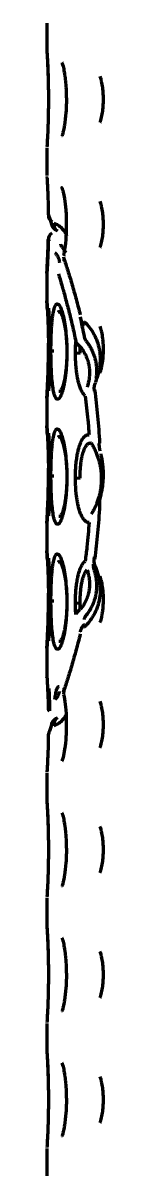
# Model space of a CAD drawing. Header units: inches. Extents: x -3022 to 7311, y 343 to 5680.
# Drawn here: x 5611.98 to 5613.55, y 2995.16 to 3027.43 of the extents above; entities that cross this region are included whole.
import ezdxf

# ---------------------------------------------------------------- set-up
doc = ezdxf.new("R2010")
doc.units = ezdxf.units.IN

msp = doc.modelspace()

# ---------------------------------------------------------------- linework, layer by layer
at = {"linetype": 'Continuous', "lineweight": 70}
for p, q in [((5611.979, 3027.431), (5611.979, 3026.66)), ((5611.98, 3023.978), (5611.979, 3023.959)), ((5611.979, 3023.931), (5611.979, 3023.16)), ((5612.093, 3021.87), (5612.107, 3021.786)), ((5612.407, 3021.162), (5612.508, 3021.012)), ((5612.442, 3020.887), (5612.463, 3020.779)), ((5612.453, 3020.947), (5612.446, 3020.918)), ((5612.452, 3020.854), (5612.457, 3020.778)), ((5611.979, 3020.43), (5611.979, 3019.659)), ((5611.98, 3020.473), (5611.98, 3020.449)), ((5611.979, 3019.659), (5611.979, 3019.639)), ((5613.015, 3019.081), (5613.028, 3018.992)), ((5612.536, 3018.218), (5612.537, 3018.213)), ((5612.778, 3018.198), (5612.908, 3018.194)), ((5613.313, 3017.164), (5613.298, 3017.131)), ((5611.979, 3016.951), (5611.979, 3016.93)), ((5611.979, 3016.93), (5611.979, 3016.16)), ((5611.979, 3016.16), (5611.979, 3016.14)), ((5612.536, 3014.718), (5612.537, 3014.714)), ((5612.778, 3014.698), (5612.908, 3014.694)), ((5611.979, 3013.451), (5611.979, 3013.431)), ((5611.979, 3013.431), (5611.979, 3012.66)), ((5611.979, 3012.66), (5611.979, 3012.64)), ((5613.298, 3012.461), (5613.313, 3012.427)), ((5613.33, 3012.218), (5613.337, 3012.208)), ((5612.536, 3011.219), (5612.537, 3011.214)), ((5612.778, 3011.199), (5612.908, 3011.195)), ((5613.028, 3010.599), (5613.015, 3010.509)), ((5611.979, 3009.952), (5611.979, 3009.931)), ((5611.979, 3009.931), (5611.979, 3009.161)), ((5611.98, 3009.135), (5611.98, 3009.118)), ((5611.981, 3009.112), (5611.98, 3009.118)), ((5612.462, 3008.811), (5612.437, 3008.701)), ((5612.452, 3008.737), (5612.448, 3008.643)), ((5612.457, 3008.813), (5612.452, 3008.737)), ((5612.107, 3007.807), (5612.093, 3007.72)), ((5611.979, 3006.431), (5611.979, 3005.66)), ((5611.98, 3002.978), (5611.979, 3002.959)), ((5611.979, 3002.931), (5611.979, 3002.16)), ((5611.98, 2999.478), (5611.979, 2999.459)), ((5611.979, 2999.431), (5611.979, 2998.66)), ((5611.98, 2995.978), (5611.979, 2995.959)), ((5611.979, 2995.931), (5611.979, 2995.16))]:
    msp.add_line(p, q, dxfattribs=at)
for centre, major_axis, ratio, start_param, end_param in [((5612.27, 3022.062), (-0.234, -0.089), 0.983214, 5.914532, 6.853297), ((5612.382, 3021.837), (0.106, 0.227), 0.805237, 1.945096, 3.138722), ((5612.267, 3021.36), (-0.233, -0.089), 0.984795, 5.022591, 5.910968), ((5612.59, 3018.259), (0.5, 0), 0.017627, 3.250305, 3.726509), ((5612.59, 3014.759), (0.5, 0), 0.017627, 3.250305, 3.726509), ((5612.59, 3011.26), (0.5, 0), 0.017627, 3.250305, 3.726509), ((5612.382, 3007.754), (0.106, -0.227), 0.805237, 3.143468, 4.33809)]:
    msp.add_ellipse(centre, major_axis=major_axis, ratio=ratio, start_param=start_param, end_param=end_param, dxfattribs=at)
for points, knots in [([(5611.979, 3026.66), (5611.979, 3026.657), (5611.978, 3026.648), (5611.979, 3026.638), (5611.979, 3026.632), (5611.979, 3026.631), (5611.979, 3026.63), (5611.979, 3026.63), (5611.98, 3026.629), (5611.98, 3026.625), (5611.983, 3026.574), (5611.995, 3026.356), (5612.012, 3025.971), (5612.018, 3025.66), (5612.02, 3025.477)], [0, 0, 0, 0, 0.005452, 0.013653, 0.014988, 0.015852, 0.016811, 0.018403, 0.022098, 0.036367, 0.226725, 0.471135, 0.720384, 1, 1, 1, 1]), ([(5611.98, 3026.628), (5611.98, 3026.628), (5611.98, 3026.627), (5611.98, 3026.614), (5611.986, 3026.511), (5611.997, 3026.342), (5612.002, 3026.198), (5612.002, 3026.18)], [0, 0, 0, 0, 0.009366, 0.125992, 0.509132, 0.941773, 1, 1, 1, 1]), ([(5612.002, 3026.18), (5612.007, 3026.073), (5612.016, 3025.82), (5612.021, 3025.513), (5612.021, 3025.344), (5612.021, 3025.344)], [0, 0, 0, 0, 0.452434, 0.999955, 1, 1, 1, 1]), ([(5612.399, 3026.323), (5612.401, 3026.319), (5612.407, 3026.302), (5612.433, 3026.218), (5612.459, 3026.108), (5612.47, 3026.014), (5612.473, 3025.993)], [0, 0, 0, 0, 0.178169, 0.4765, 0.887764, 1, 1, 1, 1]), ([(5613.462, 3025.945), (5613.473, 3025.912), (5613.483, 3025.876), (5613.495, 3025.825), (5613.498, 3025.812), (5613.504, 3025.784), (5613.507, 3025.769), (5613.515, 3025.726), (5613.52, 3025.697), (5613.533, 3025.609), (5613.54, 3025.548), (5613.547, 3025.454), (5613.549, 3025.422), (5613.551, 3025.359), (5613.551, 3025.327), (5613.551, 3025.263), (5613.551, 3025.231), (5613.549, 3025.167), (5613.547, 3025.136), (5613.54, 3025.043), (5613.533, 3024.982), (5613.52, 3024.893), (5613.515, 3024.863), (5613.504, 3024.806), (5613.492, 3024.751), (5613.478, 3024.698), (5613.468, 3024.664), (5613.465, 3024.655), (5613.463, 3024.646)], [0, 0, 0, 0, 0.093555, 0.093555, 0.127476, 0.127476, 0.161398, 0.161398, 0.22924, 0.22924, 0.364925, 0.364925, 0.432768, 0.432768, 0.500611, 0.500611, 0.568453, 0.568453, 0.636296, 0.636296, 0.771981, 0.771981, 0.839824, 0.839824, 0.907666, 0.975509, 0.975509, 1, 1, 1, 1]), ([(5612.02, 3025.477), (5612.021, 3025.288), (5612.02, 3024.936), (5612.006, 3024.46), (5611.989, 3024.118), (5611.983, 3024.009), (5611.98, 3023.978)], [0, 0, 0, 0, 0.268394, 0.530216, 0.758686, 1, 1, 1, 1]), ([(5612.52, 3025.414), (5612.52, 3025.397), (5612.529, 3025.237), (5612.514, 3024.935), (5612.485, 3024.642), (5612.464, 3024.536), (5612.46, 3024.518)], [0, 0, 0, 0, 0.051676, 0.507762, 0.911768, 1, 1, 1, 1]), ([(5612.46, 3024.518), (5612.449, 3024.456), (5612.431, 3024.36), (5612.404, 3024.281), (5612.401, 3024.273), (5612.401, 3024.273)], [0, 0, 0, 0, 0.446092, 0.85264, 1, 1, 1, 1]), ([(5611.981, 3023.108), (5611.981, 3023.104), (5611.984, 3023.058), (5611.996, 3022.858), (5612.003, 3022.658), (5612.006, 3022.566)], [0, 0, 0, 0, 0.304914, 0.718097, 1, 1, 1, 1]), ([(5612.399, 3022.824), (5612.398, 3022.824), (5612.397, 3022.826), (5612.412, 3022.792), (5612.438, 3022.698), (5612.477, 3022.503), (5612.512, 3022.195), (5612.528, 3021.786), (5612.511, 3021.373), (5612.476, 3021.085), (5612.454, 3020.983), (5612.449, 3020.962)], [0, 0, 0, 0, 0.004002, 0.064211, 0.150309, 0.266186, 0.418417, 0.596531, 0.788209, 0.953249, 1, 1, 1, 1]), ([(5613.462, 3022.445), (5613.473, 3022.412), (5613.483, 3022.376), (5613.495, 3022.325), (5613.498, 3022.312), (5613.504, 3022.284), (5613.507, 3022.269), (5613.515, 3022.226), (5613.52, 3022.197), (5613.533, 3022.109), (5613.54, 3022.048), (5613.547, 3021.954), (5613.549, 3021.922), (5613.551, 3021.859), (5613.551, 3021.827), (5613.551, 3021.763), (5613.551, 3021.731), (5613.549, 3021.667), (5613.547, 3021.636), (5613.54, 3021.543), (5613.533, 3021.482), (5613.52, 3021.393), (5613.515, 3021.363), (5613.504, 3021.306), (5613.492, 3021.251), (5613.478, 3021.198), (5613.468, 3021.164), (5613.465, 3021.155), (5613.463, 3021.146)], [0, 0, 0, 0, 0.093555, 0.093555, 0.127476, 0.127476, 0.161398, 0.161398, 0.22924, 0.22924, 0.364925, 0.364925, 0.432768, 0.432768, 0.500611, 0.500611, 0.568453, 0.568453, 0.636296, 0.636296, 0.771981, 0.771981, 0.839824, 0.839824, 0.907666, 0.975509, 0.975509, 1, 1, 1, 1]), ([(5612.111, 3021.787), (5612.114, 3021.772), (5612.127, 3021.732), (5612.173, 3021.679), (5612.225, 3021.635), (5612.263, 3021.618), (5612.277, 3021.613)], [0, 0, 0, 0, 0.167391, 0.47993, 0.805158, 1, 1, 1, 1]), ([(5612.536, 3021.467), (5612.527, 3021.498), (5612.501, 3021.56), (5612.462, 3021.617), (5612.426, 3021.659), (5612.413, 3021.673), (5612.385, 3021.699), (5612.37, 3021.712), (5612.322, 3021.75), (5612.287, 3021.773), (5612.249, 3021.795)], [0, 0, 0, 0, 0.237175, 0.49145, 0.49145, 0.618588, 0.618588, 0.745725, 0.745725, 1, 1, 1, 1]), ([(5612.017, 3021.36), (5612.015, 3021.369), (5612.017, 3021.378), (5612.03, 3021.396), (5612.041, 3021.405), (5612.056, 3021.413)], [0, 0, 0, 0, 0.5, 0.5, 1, 1, 1, 1]), ([(5612.056, 3021.377), (5612.041, 3021.368), (5612.03, 3021.358), (5612.017, 3021.338), (5612.015, 3021.327), (5612.017, 3021.317)], [0, 0, 0, 0, 0.5, 0.5, 1, 1, 1, 1]), ([(5612.205, 3021.001), (5612.213, 3020.993), (5612.229, 3020.975), (5612.25, 3020.949), (5612.269, 3020.921), (5612.285, 3020.893), (5612.299, 3020.864), (5612.31, 3020.836), (5612.318, 3020.806), (5612.325, 3020.773), (5612.328, 3020.746), (5612.329, 3020.73), (5612.33, 3020.725)], [0, 0, 0, 0, 0.106838, 0.213675, 0.320513, 0.42735, 0.534188, 0.641026, 0.747863, 0.854701, 0.961538, 1, 1, 1, 1]), ([(5612.452, 3020.854), (5612.488, 3020.743), (5612.525, 3020.626), (5612.601, 3020.383), (5612.64, 3020.255), (5612.717, 3019.99), (5612.756, 3019.852), (5612.834, 3019.564), (5612.873, 3019.415), (5612.911, 3019.26)], [0, 0, 0, 0, 0.25, 0.25, 0.5, 0.5, 0.75, 0.75, 1, 1, 1, 1]), ([(5611.994, 3019.398), (5611.994, 3019.406), (5611.992, 3019.445), (5611.988, 3019.505), (5611.985, 3019.57), (5611.981, 3019.619), (5611.979, 3019.653), (5611.979, 3019.661), (5611.979, 3019.659)], [0, 0, 0, 0, 0.047619, 0.238095, 0.428571, 0.619048, 0.809524, 1, 1, 1, 1]), ([(5612.025, 3019.45), (5612.025, 3019.449), (5612.025, 3019.443), (5612.026, 3019.42), (5612.028, 3019.382), (5612.032, 3019.325), (5612.036, 3019.245), (5612.041, 3019.135), (5612.047, 3018.992), (5612.053, 3018.812), (5612.058, 3018.593), (5612.061, 3018.344), (5612.06, 3018.09), (5612.056, 3017.856), (5612.051, 3017.658), (5612.044, 3017.499), (5612.038, 3017.375), (5612.033, 3017.281), (5612.03, 3017.215), (5612.027, 3017.171), (5612.025, 3017.144), (5612.025, 3017.139), (5612.025, 3017.14)], [0, 0, 0, 0, 0.033961, 0.067415, 0.102294, 0.140241, 0.182644, 0.230254, 0.283044, 0.341601, 0.407636, 0.480271, 0.554274, 0.623827, 0.686249, 0.742094, 0.792826, 0.839216, 0.881615, 0.920228, 0.958347, 1, 1, 1, 1]), ([(5612.294, 3019.346), (5612.296, 3019.348), (5612.308, 3019.357), (5612.332, 3019.359), (5612.369, 3019.322), (5612.409, 3019.237), (5612.449, 3019.104), (5612.484, 3018.928), (5612.513, 3018.714), (5612.532, 3018.473), (5612.536, 3018.302), (5612.536, 3018.218)], [0, 0, 0, 0, 0.019444, 0.120176, 0.230366, 0.34832, 0.471565, 0.596533, 0.727563, 0.864452, 1, 1, 1, 1]), ([(5612.909, 3019.181), (5612.914, 3019.159), (5612.951, 3018.99), (5612.989, 3018.815), (5613.02, 3018.658)], [0, 0, 0, 0, 0.128125, 1, 1, 1, 1]), ([(5612.914, 3019.203), (5612.917, 3019.177), (5612.934, 3019.103), (5612.983, 3019.032), (5613.025, 3018.996), (5613.029, 3018.993)], [0, 0, 0, 0, 0.315009, 0.945962, 1, 1, 1, 1]), ([(5613.015, 3019.081), (5613.07, 3019.028), (5613.12, 3018.972), (5613.212, 3018.854), (5613.253, 3018.792), (5613.307, 3018.694), (5613.324, 3018.66), (5613.355, 3018.592), (5613.369, 3018.557), (5613.407, 3018.451), (5613.427, 3018.379), (5613.449, 3018.267), (5613.455, 3018.229), (5613.463, 3018.153), (5613.466, 3018.115), (5613.47, 3018.001), (5613.467, 3017.924), (5613.456, 3017.827), (5613.454, 3017.807), (5613.448, 3017.768), (5613.445, 3017.749), (5613.434, 3017.69), (5613.425, 3017.651), (5613.395, 3017.535), (5613.369, 3017.458), (5613.337, 3017.383)], [0, 0, 0, 0, 0.125, 0.125, 0.25, 0.25, 0.3125, 0.3125, 0.375, 0.375, 0.5, 0.5, 0.5625, 0.5625, 0.625, 0.625, 0.75, 0.75, 0.78125, 0.78125, 0.8125, 0.8125, 0.875, 0.875, 1, 1, 1, 1]), ([(5613.461, 3018.95), (5613.469, 3018.926), (5613.476, 3018.902), (5613.486, 3018.862), (5613.49, 3018.847), (5613.497, 3018.818), (5613.5, 3018.803), (5613.516, 3018.728), (5613.526, 3018.665), (5613.536, 3018.583), (5613.537, 3018.566), (5613.541, 3018.533), (5613.542, 3018.516), (5613.546, 3018.466), (5613.548, 3018.432), (5613.551, 3018.364), (5613.551, 3018.329), (5613.551, 3018.26), (5613.551, 3018.226), (5613.547, 3018.123), (5613.541, 3018.056), (5613.532, 3017.974), (5613.529, 3017.958), (5613.525, 3017.925), (5613.518, 3017.877), (5613.503, 3017.8), (5613.489, 3017.742), (5613.478, 3017.7), (5613.474, 3017.686), (5613.467, 3017.661), (5613.464, 3017.65), (5613.461, 3017.64)], [0, 0, 0, 0, 0.064825, 0.064825, 0.10108, 0.10108, 0.137336, 0.137336, 0.282358, 0.282358, 0.318614, 0.318614, 0.354869, 0.354869, 0.42738, 0.42738, 0.499891, 0.499891, 0.572402, 0.572402, 0.717424, 0.717424, 0.75368, 0.75368, 0.789935, 0.862447, 0.934958, 0.934958, 0.971213, 0.971213, 1, 1, 1, 1]), ([(5611.979, 3016.93), (5611.979, 3016.931), (5611.979, 3016.939), (5611.981, 3016.968), (5611.983, 3017.016), (5611.987, 3017.088), (5611.993, 3017.192), (5612, 3017.336), (5612.008, 3017.525), (5612.016, 3017.762), (5612.021, 3018.042), (5612.023, 3018.287), (5612.022, 3018.425), (5612.022, 3018.47)], [0, 0, 0, 0, 0.095238, 0.190476, 0.285714, 0.380952, 0.47619, 0.571429, 0.666667, 0.761905, 0.857143, 0.952381, 1, 1, 1, 1]), ([(5613.079, 3018.53), (5613.093, 3018.512), (5613.118, 3018.478), (5613.151, 3018.429), (5613.179, 3018.384), (5613.203, 3018.343), (5613.225, 3018.3), (5613.248, 3018.254), (5613.268, 3018.208), (5613.286, 3018.161), (5613.302, 3018.114), (5613.317, 3018.065), (5613.33, 3018.015), (5613.341, 3017.964), (5613.35, 3017.912), (5613.358, 3017.861), (5613.363, 3017.812), (5613.366, 3017.764), (5613.367, 3017.717), (5613.367, 3017.669), (5613.366, 3017.62), (5613.363, 3017.572), (5613.358, 3017.524), (5613.353, 3017.491), (5613.351, 3017.473), (5613.35, 3017.472)], [0, 0, 0, 0, 0.045364, 0.090728, 0.136092, 0.181456, 0.22682, 0.272184, 0.317548, 0.362912, 0.408276, 0.453639, 0.499003, 0.544367, 0.589731, 0.635095, 0.680459, 0.725823, 0.771187, 0.816551, 0.861915, 0.907279, 0.952643, 0.998007, 1, 1, 1, 1]), ([(5612.536, 3018.218), (5612.536, 3018.155), (5612.534, 3018.037), (5612.525, 3017.872), (5612.512, 3017.73), (5612.497, 3017.609), (5612.481, 3017.505), (5612.463, 3017.415), (5612.444, 3017.335), (5612.424, 3017.263), (5612.4, 3017.2), (5612.372, 3017.148), (5612.343, 3017.116), (5612.324, 3017.113), (5612.315, 3017.116)], [0, 0, 0, 0, 0.107254, 0.203687, 0.29049, 0.369162, 0.441722, 0.510552, 0.57831, 0.64819, 0.72397, 0.809362, 0.906194, 1, 1, 1, 1]), ([(5613.313, 3017.164), (5613.346, 3016.922), (5613.374, 3016.677), (5613.42, 3016.18), (5613.438, 3015.929), (5613.451, 3015.673)], [0, 0, 0, 0, 0.5, 0.5, 1, 1, 1, 1]), ([(5611.994, 3015.899), (5611.994, 3015.907), (5611.992, 3015.946), (5611.988, 3016.006), (5611.985, 3016.07), (5611.981, 3016.119), (5611.979, 3016.153), (5611.979, 3016.161), (5611.979, 3016.16)], [0, 0, 0, 0, 0.047619, 0.238095, 0.428571, 0.619048, 0.809524, 1, 1, 1, 1]), ([(5612.025, 3015.95), (5612.025, 3015.95), (5612.025, 3015.944), (5612.026, 3015.921), (5612.028, 3015.883), (5612.032, 3015.826), (5612.036, 3015.745), (5612.041, 3015.636), (5612.047, 3015.492), (5612.053, 3015.312), (5612.058, 3015.093), (5612.061, 3014.845), (5612.06, 3014.59), (5612.056, 3014.356), (5612.051, 3014.158), (5612.044, 3013.999), (5612.038, 3013.875), (5612.033, 3013.782), (5612.03, 3013.716), (5612.027, 3013.671), (5612.025, 3013.645), (5612.025, 3013.64), (5612.025, 3013.641)], [0, 0, 0, 0, 0.033961, 0.067415, 0.102294, 0.140241, 0.182644, 0.230254, 0.283044, 0.341601, 0.407636, 0.480271, 0.554274, 0.623827, 0.686249, 0.742094, 0.792826, 0.839216, 0.881615, 0.920228, 0.958347, 1, 1, 1, 1]), ([(5612.294, 3015.846), (5612.296, 3015.848), (5612.308, 3015.858), (5612.332, 3015.86), (5612.369, 3015.822), (5612.409, 3015.737), (5612.449, 3015.605), (5612.484, 3015.429), (5612.513, 3015.215), (5612.532, 3014.973), (5612.536, 3014.803), (5612.536, 3014.718)], [0, 0, 0, 0, 0.019444, 0.120176, 0.230366, 0.34832, 0.471565, 0.596533, 0.727563, 0.864452, 1, 1, 1, 1]), ([(5613.484, 3015.369), (5613.495, 3015.327), (5613.505, 3015.283), (5613.521, 3015.191), (5613.528, 3015.144), (5613.537, 3015.072), (5613.539, 3015.047), (5613.544, 3014.997), (5613.546, 3014.972), (5613.55, 3014.897), (5613.551, 3014.847), (5613.551, 3014.745), (5613.55, 3014.695), (5613.544, 3014.595), (5613.54, 3014.546), (5613.532, 3014.473), (5613.528, 3014.449), (5613.521, 3014.401), (5613.517, 3014.378), (5613.505, 3014.309), (5613.495, 3014.264), (5613.484, 3014.222)], [0, 0, 0, 0, 0.125, 0.125, 0.25, 0.25, 0.3125, 0.3125, 0.375, 0.375, 0.5, 0.5, 0.625, 0.625, 0.75, 0.75, 0.8125, 0.8125, 0.875, 0.875, 1, 1, 1, 1]), ([(5611.979, 3013.431), (5611.979, 3013.432), (5611.979, 3013.44), (5611.981, 3013.469), (5611.983, 3013.517), (5611.987, 3013.588), (5611.993, 3013.692), (5612, 3013.836), (5612.008, 3014.026), (5612.016, 3014.262), (5612.021, 3014.543), (5612.023, 3014.787), (5612.022, 3014.925), (5612.022, 3014.97)], [0, 0, 0, 0, 0.095238, 0.190476, 0.285714, 0.380952, 0.47619, 0.571429, 0.666667, 0.761905, 0.857143, 0.952381, 1, 1, 1, 1]), ([(5612.536, 3014.718), (5612.536, 3014.656), (5612.534, 3014.537), (5612.525, 3014.373), (5612.512, 3014.231), (5612.497, 3014.109), (5612.481, 3014.005), (5612.463, 3013.915), (5612.444, 3013.835), (5612.424, 3013.764), (5612.4, 3013.7), (5612.372, 3013.648), (5612.343, 3013.617), (5612.324, 3013.614), (5612.315, 3013.617)], [0, 0, 0, 0, 0.107254, 0.203687, 0.29049, 0.369162, 0.441722, 0.510552, 0.57831, 0.64819, 0.72397, 0.809362, 0.906194, 1, 1, 1, 1]), ([(5613.484, 3014.222), (5613.47, 3014.172), (5613.46, 3014.123), (5613.448, 3014.021), (5613.447, 3013.97), (5613.451, 3013.917)], [0, 0, 0, 0, 0.5, 0.5, 1, 1, 1, 1]), ([(5613.451, 3013.917), (5613.438, 3013.662), (5613.42, 3013.41), (5613.374, 3012.914), (5613.346, 3012.669), (5613.313, 3012.427)], [0, 0, 0, 0, 0.5, 0.5, 1, 1, 1, 1]), ([(5611.994, 3012.399), (5611.994, 3012.407), (5611.992, 3012.446), (5611.988, 3012.507), (5611.985, 3012.571), (5611.981, 3012.62), (5611.979, 3012.654), (5611.979, 3012.662), (5611.979, 3012.66)], [0, 0, 0, 0, 0.047619, 0.238095, 0.428571, 0.619048, 0.809524, 1, 1, 1, 1]), ([(5613.304, 3012.493), (5613.297, 3012.46), (5613.29, 3012.371), (5613.301, 3012.273), (5613.33, 3012.221), (5613.332, 3012.218)], [0, 0, 0, 0, 0.358041, 0.966009, 1, 1, 1, 1]), ([(5612.025, 3012.451), (5612.025, 3012.45), (5612.025, 3012.444), (5612.026, 3012.421), (5612.028, 3012.383), (5612.032, 3012.326), (5612.036, 3012.246), (5612.041, 3012.136), (5612.047, 3011.993), (5612.053, 3011.813), (5612.058, 3011.594), (5612.061, 3011.345), (5612.06, 3011.091), (5612.056, 3010.857), (5612.051, 3010.659), (5612.044, 3010.5), (5612.038, 3010.376), (5612.033, 3010.283), (5612.03, 3010.216), (5612.027, 3010.172), (5612.025, 3010.145), (5612.025, 3010.14), (5612.025, 3010.141)], [0, 0, 0, 0, 0.033961, 0.067415, 0.102294, 0.140241, 0.182644, 0.230254, 0.283044, 0.341601, 0.407636, 0.480271, 0.554274, 0.623827, 0.686249, 0.742094, 0.792826, 0.839216, 0.881615, 0.920228, 0.958347, 1, 1, 1, 1]), ([(5612.294, 3012.347), (5612.296, 3012.349), (5612.308, 3012.358), (5612.332, 3012.36), (5612.369, 3012.323), (5612.409, 3012.238), (5612.449, 3012.105), (5612.484, 3011.929), (5612.513, 3011.715), (5612.532, 3011.474), (5612.536, 3011.303), (5612.536, 3011.219)], [0, 0, 0, 0, 0.019444, 0.120176, 0.230366, 0.34832, 0.471565, 0.596533, 0.727563, 0.864452, 1, 1, 1, 1]), ([(5613.337, 3012.208), (5613.369, 3012.133), (5613.394, 3012.056), (5613.435, 3011.903), (5613.449, 3011.825), (5613.46, 3011.728), (5613.462, 3011.709), (5613.465, 3011.67), (5613.466, 3011.65), (5613.469, 3011.592), (5613.469, 3011.553), (5613.465, 3011.438), (5613.456, 3011.362), (5613.435, 3011.249), (5613.426, 3011.213), (5613.406, 3011.14), (5613.395, 3011.105), (5613.357, 3011), (5613.326, 3010.932), (5613.272, 3010.834), (5613.253, 3010.802), (5613.211, 3010.739), (5613.19, 3010.709), (5613.12, 3010.619), (5613.07, 3010.563), (5613.015, 3010.509)], [0, 0, 0, 0, 0.125, 0.125, 0.25, 0.25, 0.28125, 0.28125, 0.3125, 0.3125, 0.375, 0.375, 0.5, 0.5, 0.5625, 0.5625, 0.625, 0.625, 0.75, 0.75, 0.8125, 0.8125, 0.875, 0.875, 1, 1, 1, 1]), ([(5613.461, 3011.95), (5613.468, 3011.927), (5613.475, 3011.903), (5613.486, 3011.863), (5613.489, 3011.849), (5613.496, 3011.819), (5613.499, 3011.805), (5613.515, 3011.729), (5613.526, 3011.666), (5613.535, 3011.585), (5613.537, 3011.568), (5613.541, 3011.535), (5613.542, 3011.518), (5613.546, 3011.467), (5613.55, 3011.399), (5613.551, 3011.331), (5613.551, 3011.262), (5613.551, 3011.228), (5613.547, 3011.125), (5613.542, 3011.058), (5613.53, 3010.96), (5613.525, 3010.928), (5613.515, 3010.865), (5613.509, 3010.834), (5613.492, 3010.749), (5613.479, 3010.698), (5613.464, 3010.65)], [0, 0, 0, 0, 0.064145, 0.064145, 0.100694, 0.100694, 0.137244, 0.137244, 0.283443, 0.283443, 0.319993, 0.319993, 0.356542, 0.356542, 0.429642, 0.502741, 0.502741, 0.575841, 0.575841, 0.722039, 0.722039, 0.795139, 0.795139, 0.868238, 0.868238, 1, 1, 1, 1]), ([(5611.979, 3009.931), (5611.979, 3009.932), (5611.979, 3009.94), (5611.981, 3009.969), (5611.983, 3010.017), (5611.987, 3010.089), (5611.993, 3010.193), (5612, 3010.337), (5612.008, 3010.526), (5612.016, 3010.763), (5612.021, 3011.043), (5612.023, 3011.288), (5612.022, 3011.426), (5612.022, 3011.471)], [0, 0, 0, 0, 0.095238, 0.190476, 0.285714, 0.380952, 0.47619, 0.571429, 0.666667, 0.761905, 0.857143, 0.952381, 1, 1, 1, 1]), ([(5612.536, 3011.219), (5612.536, 3011.156), (5612.534, 3011.038), (5612.525, 3010.873), (5612.512, 3010.731), (5612.497, 3010.61), (5612.481, 3010.506), (5612.463, 3010.416), (5612.444, 3010.336), (5612.424, 3010.264), (5612.4, 3010.201), (5612.372, 3010.149), (5612.343, 3010.117), (5612.324, 3010.114), (5612.315, 3010.117)], [0, 0, 0, 0, 0.107254, 0.203687, 0.29049, 0.369162, 0.441722, 0.510552, 0.57831, 0.64819, 0.72397, 0.809362, 0.906194, 1, 1, 1, 1]), ([(5612.911, 3010.331), (5612.873, 3010.176), (5612.834, 3010.026), (5612.756, 3009.739), (5612.717, 3009.601), (5612.64, 3009.335), (5612.601, 3009.208), (5612.525, 3008.965), (5612.488, 3008.848), (5612.452, 3008.737)], [0, 0, 0, 0, 0.25, 0.25, 0.5, 0.5, 0.75, 0.75, 1, 1, 1, 1]), ([(5612.033, 3008.8), (5612.034, 3008.783), (5612.036, 3008.734), (5612.041, 3008.637), (5612.047, 3008.494), (5612.052, 3008.337), (5612.055, 3008.226), (5612.056, 3008.178)], [0, 0, 0, 0, 0.117516, 0.325641, 0.556408, 0.812384, 1, 1, 1, 1]), ([(5612.326, 3008.717), (5612.324, 3008.708), (5612.321, 3008.689), (5612.313, 3008.661), (5612.303, 3008.634), (5612.29, 3008.607), (5612.274, 3008.58), (5612.256, 3008.554), (5612.234, 3008.527), (5612.215, 3008.508), (5612.205, 3008.498)], [0, 0, 0, 0, 0.116141, 0.242406, 0.368672, 0.494938, 0.621203, 0.747469, 0.873734, 1, 1, 1, 1]), ([(5612.448, 3008.638), (5612.453, 3008.617), (5612.473, 3008.525), (5612.505, 3008.276), (5612.527, 3007.893), (5612.518, 3007.469), (5612.481, 3007.11), (5612.438, 3006.888), (5612.406, 3006.787), (5612.402, 3006.774), (5612.401, 3006.773)], [0, 0, 0, 0, 0.045905, 0.189694, 0.363312, 0.553981, 0.726181, 0.86726, 0.961201, 1, 1, 1, 1]), ([(5613.462, 3008.445), (5613.473, 3008.412), (5613.483, 3008.376), (5613.495, 3008.325), (5613.498, 3008.312), (5613.504, 3008.284), (5613.507, 3008.269), (5613.515, 3008.226), (5613.52, 3008.197), (5613.533, 3008.109), (5613.54, 3008.048), (5613.547, 3007.954), (5613.549, 3007.922), (5613.551, 3007.859), (5613.551, 3007.827), (5613.551, 3007.763), (5613.551, 3007.731), (5613.549, 3007.667), (5613.547, 3007.636), (5613.54, 3007.543), (5613.533, 3007.482), (5613.52, 3007.393), (5613.515, 3007.363), (5613.504, 3007.306), (5613.492, 3007.251), (5613.478, 3007.198), (5613.468, 3007.164), (5613.465, 3007.155), (5613.463, 3007.146)], [0, 0, 0, 0, 0.093555, 0.093555, 0.127476, 0.127476, 0.161398, 0.161398, 0.22924, 0.22924, 0.364925, 0.364925, 0.432768, 0.432768, 0.500611, 0.500611, 0.568453, 0.568453, 0.636296, 0.636296, 0.771981, 0.771981, 0.839824, 0.839824, 0.907666, 0.975509, 0.975509, 1, 1, 1, 1]), ([(5612.017, 3008.231), (5612.015, 3008.222), (5612.017, 3008.213), (5612.03, 3008.195), (5612.041, 3008.186), (5612.056, 3008.178)], [0, 0, 0, 0, 0.5, 0.5, 1, 1, 1, 1]), ([(5612.276, 3007.979), (5612.238, 3007.964), (5612.179, 3007.921), (5612.118, 3007.851), (5612.11, 3007.81), (5612.109, 3007.806)], [0, 0, 0, 0, 0.512301, 0.960907, 1, 1, 1, 1]), ([(5612.248, 3007.795), (5612.287, 3007.817), (5612.357, 3007.864), (5612.412, 3007.916), (5612.461, 3007.972), (5612.482, 3008.001), (5612.507, 3008.048), (5612.515, 3008.064), (5612.524, 3008.088), (5612.527, 3008.096), (5612.53, 3008.103)], [0, 0, 0, 0, 0.268646, 0.537291, 0.537291, 0.805937, 0.805937, 0.94026, 0.94026, 1, 1, 1, 1]), ([(5612.016, 3007.414), (5612.015, 3007.326), (5612.011, 3007.075), (5611.996, 3006.748), (5611.983, 3006.511), (5611.98, 3006.464), (5611.979, 3006.462)], [0, 0, 0, 0, 0.158069, 0.477678, 0.749917, 1, 1, 1, 1]), ([(5611.979, 3005.66), (5611.979, 3005.657), (5611.978, 3005.648), (5611.979, 3005.638), (5611.979, 3005.632), (5611.979, 3005.631), (5611.979, 3005.63), (5611.979, 3005.63), (5611.98, 3005.629), (5611.98, 3005.625), (5611.983, 3005.574), (5611.995, 3005.356), (5612.012, 3004.971), (5612.018, 3004.66), (5612.02, 3004.477)], [0, 0, 0, 0, 0.005452, 0.013653, 0.014988, 0.015852, 0.016811, 0.018403, 0.022098, 0.036367, 0.226719, 0.47113, 0.720379, 1, 1, 1, 1]), ([(5611.98, 3005.628), (5611.98, 3005.628), (5611.98, 3005.627), (5611.98, 3005.614), (5611.986, 3005.511), (5611.997, 3005.342), (5612.002, 3005.198), (5612.002, 3005.18)], [0, 0, 0, 0, 0.009366, 0.125992, 0.509133, 0.941775, 1, 1, 1, 1]), ([(5612.002, 3005.18), (5612.007, 3005.073), (5612.016, 3004.82), (5612.021, 3004.513), (5612.021, 3004.344), (5612.021, 3004.344)], [0, 0, 0, 0, 0.452436, 0.999957, 1, 1, 1, 1]), ([(5612.399, 3005.323), (5612.401, 3005.319), (5612.407, 3005.302), (5612.433, 3005.218), (5612.459, 3005.108), (5612.47, 3005.014), (5612.473, 3004.993)], [0, 0, 0, 0, 0.178169, 0.4765, 0.887764, 1, 1, 1, 1]), ([(5613.462, 3004.945), (5613.473, 3004.912), (5613.483, 3004.876), (5613.495, 3004.825), (5613.498, 3004.812), (5613.504, 3004.784), (5613.507, 3004.769), (5613.515, 3004.726), (5613.52, 3004.697), (5613.533, 3004.609), (5613.54, 3004.548), (5613.547, 3004.454), (5613.549, 3004.422), (5613.551, 3004.359), (5613.551, 3004.327), (5613.551, 3004.263), (5613.551, 3004.231), (5613.549, 3004.167), (5613.547, 3004.136), (5613.54, 3004.043), (5613.533, 3003.982), (5613.52, 3003.893), (5613.515, 3003.863), (5613.504, 3003.806), (5613.492, 3003.751), (5613.478, 3003.698), (5613.468, 3003.664), (5613.465, 3003.655), (5613.463, 3003.646)], [0, 0, 0, 0, 0.093555, 0.093555, 0.127476, 0.127476, 0.161398, 0.161398, 0.22924, 0.22924, 0.364925, 0.364925, 0.432768, 0.432768, 0.500611, 0.500611, 0.568453, 0.568453, 0.636296, 0.636296, 0.771981, 0.771981, 0.839824, 0.839824, 0.907666, 0.975509, 0.975509, 1, 1, 1, 1]), ([(5612.02, 3004.477), (5612.021, 3004.288), (5612.02, 3003.936), (5612.006, 3003.46), (5611.989, 3003.118), (5611.983, 3003.009), (5611.98, 3002.978)], [0, 0, 0, 0, 0.268394, 0.530216, 0.758686, 1, 1, 1, 1]), ([(5612.52, 3004.414), (5612.52, 3004.397), (5612.529, 3004.237), (5612.514, 3003.935), (5612.485, 3003.642), (5612.464, 3003.536), (5612.46, 3003.518)], [0, 0, 0, 0, 0.051676, 0.507762, 0.911768, 1, 1, 1, 1]), ([(5612.46, 3003.518), (5612.449, 3003.456), (5612.431, 3003.36), (5612.404, 3003.281), (5612.401, 3003.273), (5612.401, 3003.273)], [0, 0, 0, 0, 0.446092, 0.85264, 1, 1, 1, 1]), ([(5611.979, 3002.16), (5611.979, 3002.157), (5611.978, 3002.148), (5611.979, 3002.138), (5611.979, 3002.132), (5611.979, 3002.131), (5611.979, 3002.13), (5611.979, 3002.13), (5611.98, 3002.129), (5611.98, 3002.125), (5611.983, 3002.074), (5611.995, 3001.856), (5612.012, 3001.471), (5612.018, 3001.16), (5612.02, 3000.977)], [0, 0, 0, 0, 0.005452, 0.013653, 0.014988, 0.015852, 0.016811, 0.018403, 0.022098, 0.036366, 0.226711, 0.471122, 0.72037, 1, 1, 1, 1]), ([(5611.98, 3002.128), (5611.98, 3002.128), (5611.98, 3002.127), (5611.98, 3002.114), (5611.986, 3002.011), (5611.997, 3001.842), (5612.002, 3001.698), (5612.002, 3001.68)], [0, 0, 0, 0, 0.009366, 0.125992, 0.509133, 0.941775, 1, 1, 1, 1]), ([(5612.399, 3001.823), (5612.401, 3001.819), (5612.407, 3001.802), (5612.433, 3001.718), (5612.459, 3001.608), (5612.47, 3001.514), (5612.473, 3001.493)], [0, 0, 0, 0, 0.178169, 0.4765, 0.887764, 1, 1, 1, 1]), ([(5612.002, 3001.68), (5612.007, 3001.573), (5612.016, 3001.32), (5612.021, 3001.013), (5612.021, 3000.844), (5612.021, 3000.844)], [0, 0, 0, 0, 0.452436, 0.999957, 1, 1, 1, 1]), ([(5613.462, 3001.445), (5613.473, 3001.412), (5613.483, 3001.376), (5613.495, 3001.325), (5613.498, 3001.312), (5613.504, 3001.284), (5613.507, 3001.269), (5613.515, 3001.226), (5613.52, 3001.197), (5613.533, 3001.109), (5613.54, 3001.048), (5613.547, 3000.954), (5613.549, 3000.922), (5613.551, 3000.859), (5613.551, 3000.827), (5613.551, 3000.763), (5613.551, 3000.731), (5613.549, 3000.667), (5613.547, 3000.636), (5613.54, 3000.543), (5613.533, 3000.482), (5613.52, 3000.393), (5613.515, 3000.363), (5613.504, 3000.306), (5613.492, 3000.251), (5613.478, 3000.198), (5613.468, 3000.164), (5613.465, 3000.155), (5613.463, 3000.146)], [0, 0, 0, 0, 0.093555, 0.093555, 0.127476, 0.127476, 0.161398, 0.161398, 0.22924, 0.22924, 0.364925, 0.364925, 0.432768, 0.432768, 0.500611, 0.500611, 0.568453, 0.568453, 0.636296, 0.636296, 0.771981, 0.771981, 0.839824, 0.839824, 0.907666, 0.975509, 0.975509, 1, 1, 1, 1]), ([(5612.02, 3000.977), (5612.021, 3000.788), (5612.02, 3000.436), (5612.006, 2999.96), (5611.989, 2999.618), (5611.983, 2999.509), (5611.98, 2999.478)], [0, 0, 0, 0, 0.268394, 0.530216, 0.758686, 1, 1, 1, 1]), ([(5612.52, 3000.914), (5612.52, 3000.897), (5612.529, 3000.737), (5612.514, 3000.435), (5612.485, 3000.142), (5612.464, 3000.036), (5612.46, 3000.018)], [0, 0, 0, 0, 0.051676, 0.507762, 0.911768, 1, 1, 1, 1]), ([(5612.46, 3000.018), (5612.449, 2999.956), (5612.431, 2999.86), (5612.404, 2999.781), (5612.401, 2999.773), (5612.401, 2999.773)], [0, 0, 0, 0, 0.446092, 0.85264, 1, 1, 1, 1]), ([(5611.979, 2998.66), (5611.979, 2998.657), (5611.978, 2998.648), (5611.979, 2998.638), (5611.979, 2998.632), (5611.979, 2998.631), (5611.979, 2998.63), (5611.979, 2998.63), (5611.98, 2998.629), (5611.98, 2998.625), (5611.983, 2998.574), (5611.995, 2998.356), (5612.012, 2997.971), (5612.018, 2997.66), (5612.02, 2997.477)], [0, 0, 0, 0, 0.005451, 0.013653, 0.014988, 0.015852, 0.016811, 0.018403, 0.022098, 0.036368, 0.226762, 0.47117, 0.720421, 1, 1, 1, 1]), ([(5611.98, 2998.628), (5611.98, 2998.628), (5611.98, 2998.627), (5611.98, 2998.614), (5611.986, 2998.511), (5611.997, 2998.342), (5612.002, 2998.198), (5612.002, 2998.18)], [0, 0, 0, 0, 0.009366, 0.125992, 0.509132, 0.941774, 1, 1, 1, 1]), ([(5612.399, 2998.323), (5612.401, 2998.319), (5612.407, 2998.302), (5612.433, 2998.218), (5612.459, 2998.108), (5612.47, 2998.014), (5612.473, 2997.993)], [0, 0, 0, 0, 0.178169, 0.4765, 0.887764, 1, 1, 1, 1]), ([(5612.002, 2998.18), (5612.007, 2998.073), (5612.016, 2997.82), (5612.021, 2997.513), (5612.021, 2997.344), (5612.021, 2997.344)], [0, 0, 0, 0, 0.452435, 0.999956, 1, 1, 1, 1]), ([(5613.462, 2997.945), (5613.473, 2997.912), (5613.483, 2997.876), (5613.495, 2997.825), (5613.498, 2997.812), (5613.504, 2997.784), (5613.507, 2997.769), (5613.515, 2997.726), (5613.52, 2997.697), (5613.533, 2997.609), (5613.54, 2997.548), (5613.547, 2997.454), (5613.549, 2997.422), (5613.551, 2997.359), (5613.551, 2997.327), (5613.551, 2997.263), (5613.551, 2997.231), (5613.549, 2997.167), (5613.547, 2997.136), (5613.54, 2997.043), (5613.533, 2996.982), (5613.52, 2996.893), (5613.515, 2996.863), (5613.504, 2996.806), (5613.492, 2996.751), (5613.478, 2996.698), (5613.468, 2996.664), (5613.465, 2996.655), (5613.463, 2996.646)], [0, 0, 0, 0, 0.093555, 0.093555, 0.127476, 0.127476, 0.161398, 0.161398, 0.22924, 0.22924, 0.364925, 0.364925, 0.432768, 0.432768, 0.500611, 0.500611, 0.568453, 0.568453, 0.636296, 0.636296, 0.771981, 0.771981, 0.839824, 0.839824, 0.907666, 0.975509, 0.975509, 1, 1, 1, 1]), ([(5612.02, 2997.477), (5612.021, 2997.288), (5612.02, 2996.936), (5612.006, 2996.46), (5611.989, 2996.118), (5611.983, 2996.009), (5611.98, 2995.978)], [0, 0, 0, 0, 0.268394, 0.530216, 0.758686, 1, 1, 1, 1]), ([(5612.52, 2997.414), (5612.52, 2997.397), (5612.529, 2997.237), (5612.514, 2996.935), (5612.485, 2996.642), (5612.464, 2996.536), (5612.46, 2996.518)], [0, 0, 0, 0, 0.051676, 0.507762, 0.911768, 1, 1, 1, 1]), ([(5612.46, 2996.518), (5612.449, 2996.456), (5612.431, 2996.36), (5612.404, 2996.281), (5612.401, 2996.273), (5612.401, 2996.273)], [0, 0, 0, 0, 0.446092, 0.85264, 1, 1, 1, 1])]:
    msp.add_open_spline(points, degree=3, knots=knots, dxfattribs=at)
for points, degree in [([(5612.473, 3025.993), (5612.514, 3025.749), (5612.519, 3025.426)], 2), ([(5612.519, 3025.426), (5612.52, 3025.414)], 1), ([(5611.98, 3023.128), (5611.981, 3023.108)], 1), ([(5612.006, 3022.566), (5612.016, 3022.36), (5612.019, 3022.062)], 2), ([(5612.021, 3022.062), (5612.039, 3022.014), (5612.064, 3021.95), (5612.093, 3021.87)], 3), ([(5612.249, 3021.795), (5612.237, 3021.802), (5612.213, 3021.814), (5612.187, 3021.827), (5612.173, 3021.834)], 3), ([(5611.979, 3020.43), (5611.979, 3020.431), (5611.979, 3020.436), (5611.98, 3020.457), (5611.982, 3020.49), (5611.985, 3020.538), (5611.988, 3020.605), (5611.993, 3020.694), (5611.999, 3020.812), (5612.005, 3020.96), (5612.012, 3021.142), (5612.016, 3021.284), (5612.017, 3021.36)], 3), ([(5612.017, 3021.317), (5612.016, 3021.244), (5612.012, 3021.111), (5612.006, 3020.943), (5612, 3020.805), (5611.994, 3020.692), (5611.99, 3020.603), (5611.986, 3020.535), (5611.983, 3020.487), (5611.98, 3020.454), (5611.979, 3020.433), (5611.979, 3020.429), (5611.979, 3020.43)], 3), ([(5612.358, 3021.237), (5612.36, 3021.229), (5612.367, 3021.214), (5612.382, 3021.191), (5612.398, 3021.172), (5612.407, 3021.162)], 3), ([(5612.449, 3020.962), (5612.448, 3020.955)], 1), ([(5612.303, 3020.409), (5612.333, 3020.311), (5612.394, 3020.104), (5612.491, 3019.757), (5612.591, 3019.376), (5612.692, 3018.963), (5612.757, 3018.669), (5612.789, 3018.517)], 3), ([(5611.979, 3019.659), (5611.979, 3019.659), (5611.979, 3019.651), (5611.98, 3019.625), (5611.983, 3019.582), (5611.987, 3019.517), (5611.992, 3019.423), (5611.998, 3019.295), (5612.005, 3019.128), (5612.013, 3018.919), (5612.019, 3018.66), (5612.023, 3018.356), (5612.022, 3018.042), (5612.017, 3017.761), (5612.01, 3017.53), (5612.002, 3017.346), (5611.995, 3017.202), (5611.989, 3017.093), (5611.984, 3017.016), (5611.981, 3016.967), (5611.979, 3016.936), (5611.979, 3016.929), (5611.979, 3016.93)], 3), ([(5612.093, 3018.258), (5612.093, 3018.336), (5612.095, 3018.484), (5612.1, 3018.679), (5612.107, 3018.846), (5612.117, 3018.988), (5612.127, 3019.109), (5612.139, 3019.214), (5612.153, 3019.307), (5612.169, 3019.39), (5612.189, 3019.465), (5612.214, 3019.528), (5612.246, 3019.569), (5612.286, 3019.575), (5612.331, 3019.531), (5612.381, 3019.431), (5612.43, 3019.27), (5612.472, 3019.065), (5612.508, 3018.812), (5612.532, 3018.514), (5612.537, 3018.315), (5612.537, 3018.213)], 3), ([(5613.02, 3018.658), (5613.022, 3018.647), (5613.028, 3018.625), (5613.04, 3018.594), (5613.056, 3018.562), (5613.07, 3018.541), (5613.079, 3018.53)], 3), ([(5612.778, 3018.198), (5612.778, 3018.256), (5612.78, 3018.367), (5612.786, 3018.469), (5612.789, 3018.517)], 3), ([(5612.789, 3018.517), (5612.794, 3018.504), (5612.807, 3018.479), (5612.832, 3018.442), (5612.866, 3018.406), (5612.896, 3018.383), (5612.912, 3018.372)], 3), ([(5612.908, 3018.194), (5612.908, 3018.225), (5612.909, 3018.286), (5612.911, 3018.344), (5612.912, 3018.372)], 3), ([(5612.912, 3018.372), (5612.925, 3018.356), (5612.948, 3018.327), (5612.978, 3018.285), (5613.003, 3018.246), (5613.024, 3018.21), (5613.044, 3018.173), (5613.064, 3018.133), (5613.082, 3018.093), (5613.098, 3018.053), (5613.113, 3018.012), (5613.126, 3017.97), (5613.138, 3017.927), (5613.148, 3017.882), (5613.156, 3017.838), (5613.162, 3017.794), (5613.167, 3017.752), (5613.17, 3017.71), (5613.171, 3017.669), (5613.171, 3017.627), (5613.17, 3017.586), (5613.167, 3017.544), (5613.163, 3017.503), (5613.157, 3017.46), (5613.149, 3017.414), (5613.138, 3017.362), (5613.122, 3017.304), (5613.109, 3017.261), (5613.102, 3017.239)], 3), ([(5612.537, 3018.213), (5612.537, 3018.135), (5612.534, 3017.987), (5612.522, 3017.792), (5612.507, 3017.625), (5612.489, 3017.483), (5612.469, 3017.362), (5612.448, 3017.257), (5612.425, 3017.164), (5612.4, 3017.081), (5612.372, 3017.006), (5612.339, 3016.943), (5612.301, 3016.902), (5612.261, 3016.896), (5612.22, 3016.94), (5612.182, 3017.04), (5612.15, 3017.201), (5612.125, 3017.406), (5612.107, 3017.659), (5612.095, 3017.957), (5612.093, 3018.156), (5612.093, 3018.258)], 3), ([(5613.05, 3016.994), (5613.027, 3017.014), (5612.985, 3017.065), (5612.93, 3017.171), (5612.888, 3017.288), (5612.856, 3017.407), (5612.832, 3017.524), (5612.814, 3017.639), (5612.799, 3017.758), (5612.788, 3017.885), (5612.78, 3018.028), (5612.778, 3018.139), (5612.778, 3018.198)], 3), ([(5613.333, 3017.358), (5613.276, 3017.251), (5613.304, 3017.131)], 2), ([(5613.05, 3016.994), (5613.064, 3016.887), (5613.091, 3016.664), (5613.126, 3016.325), (5613.148, 3016.052), (5613.159, 3015.906)], 3), ([(5611.979, 3016.16), (5611.979, 3016.159), (5611.979, 3016.152), (5611.98, 3016.125), (5611.983, 3016.082), (5611.987, 3016.017), (5611.992, 3015.924), (5611.998, 3015.795), (5612.005, 3015.628), (5612.013, 3015.42), (5612.019, 3015.161), (5612.023, 3014.856), (5612.022, 3014.543), (5612.017, 3014.261), (5612.01, 3014.031), (5612.002, 3013.847), (5611.995, 3013.702), (5611.989, 3013.594), (5611.984, 3013.516), (5611.981, 3013.467), (5611.979, 3013.437), (5611.979, 3013.43), (5611.979, 3013.431)], 3), ([(5612.093, 3014.758), (5612.093, 3014.837), (5612.095, 3014.985), (5612.1, 3015.179), (5612.107, 3015.346), (5612.117, 3015.488), (5612.127, 3015.61), (5612.139, 3015.715), (5612.153, 3015.808), (5612.169, 3015.891), (5612.189, 3015.966), (5612.214, 3016.028), (5612.246, 3016.07), (5612.286, 3016.075), (5612.331, 3016.032), (5612.381, 3015.931), (5612.43, 3015.771), (5612.472, 3015.566), (5612.508, 3015.313), (5612.532, 3015.015), (5612.537, 3014.816), (5612.537, 3014.714)], 3), ([(5612.778, 3014.698), (5612.778, 3014.775), (5612.781, 3014.919), (5612.796, 3015.111), (5612.817, 3015.277), (5612.842, 3015.416), (5612.87, 3015.531), (5612.899, 3015.626), (5612.932, 3015.709), (5612.969, 3015.78), (5613.011, 3015.838), (5613.057, 3015.881), (5613.106, 3015.905), (5613.141, 3015.908), (5613.159, 3015.906)], 3), ([(5612.908, 3014.694), (5612.908, 3014.753), (5612.911, 3014.864), (5612.921, 3015.013), (5612.936, 3015.143), (5612.954, 3015.254), (5612.975, 3015.346), (5612.996, 3015.424), (5613.02, 3015.49), (5613.046, 3015.548), (5613.076, 3015.598), (5613.108, 3015.637), (5613.144, 3015.664), (5613.181, 3015.678), (5613.208, 3015.677), (5613.221, 3015.674)], 3), ([(5613.221, 3015.674), (5613.23, 3015.659), (5613.249, 3015.628), (5613.277, 3015.576), (5613.306, 3015.52), (5613.333, 3015.462), (5613.358, 3015.403), (5613.38, 3015.346), (5613.399, 3015.292), (5613.415, 3015.242), (5613.429, 3015.196), (5613.44, 3015.153), (5613.451, 3015.111), (5613.46, 3015.07), (5613.468, 3015.03), (5613.474, 3014.992), (5613.48, 3014.958), (5613.484, 3014.928), (5613.487, 3014.901), (5613.49, 3014.878), (5613.492, 3014.856), (5613.494, 3014.835), (5613.495, 3014.814), (5613.497, 3014.792), (5613.498, 3014.771), (5613.499, 3014.75), (5613.5, 3014.728), (5613.5, 3014.704), (5613.5, 3014.686), (5613.5, 3014.676)], 3), ([(5613.433, 3015.661), (5613.437, 3015.56), (5613.459, 3015.461)], 2), ([(5612.537, 3014.714), (5612.537, 3014.635), (5612.534, 3014.487), (5612.522, 3014.293), (5612.507, 3014.126), (5612.489, 3013.984), (5612.469, 3013.862), (5612.448, 3013.757), (5612.425, 3013.664), (5612.4, 3013.581), (5612.372, 3013.506), (5612.339, 3013.444), (5612.301, 3013.402), (5612.261, 3013.397), (5612.22, 3013.44), (5612.182, 3013.541), (5612.15, 3013.701), (5612.125, 3013.906), (5612.107, 3014.159), (5612.095, 3014.458), (5612.093, 3014.656), (5612.093, 3014.758)], 3), ([(5613.159, 3013.45), (5613.138, 3013.45), (5613.097, 3013.457), (5613.031, 3013.506), (5612.97, 3013.59), (5612.92, 3013.696), (5612.882, 3013.811), (5612.852, 3013.927), (5612.83, 3014.04), (5612.812, 3014.152), (5612.798, 3014.268), (5612.787, 3014.393), (5612.78, 3014.533), (5612.778, 3014.641), (5612.778, 3014.698)], 3), ([(5613.5, 3014.676), (5613.5, 3014.668), (5613.5, 3014.652), (5613.5, 3014.63), (5613.499, 3014.609), (5613.498, 3014.587), (5613.497, 3014.566), (5613.496, 3014.544), (5613.494, 3014.523), (5613.492, 3014.501), (5613.49, 3014.478), (5613.487, 3014.451), (5613.483, 3014.421), (5613.478, 3014.386), (5613.472, 3014.348), (5613.465, 3014.309), (5613.457, 3014.269), (5613.448, 3014.229), (5613.437, 3014.187), (5613.424, 3014.141), (5613.409, 3014.09), (5613.389, 3014.033), (5613.366, 3013.971), (5613.339, 3013.907), (5613.31, 3013.844), (5613.282, 3013.789), (5613.255, 3013.738), (5613.233, 3013.701), (5613.221, 3013.681)], 3), ([(5613.159, 3013.45), (5613.151, 3013.34), (5613.133, 3013.114), (5613.099, 3012.774), (5613.068, 3012.51), (5613.05, 3012.373)], 3), ([(5611.979, 3012.66), (5611.979, 3012.66), (5611.979, 3012.652), (5611.98, 3012.626), (5611.983, 3012.583), (5611.987, 3012.518), (5611.992, 3012.424), (5611.998, 3012.296), (5612.005, 3012.129), (5612.013, 3011.92), (5612.019, 3011.661), (5612.023, 3011.357), (5612.022, 3011.043), (5612.017, 3010.762), (5612.01, 3010.531), (5612.002, 3010.347), (5611.995, 3010.203), (5611.989, 3010.094), (5611.984, 3010.017), (5611.981, 3009.968), (5611.979, 3009.938), (5611.979, 3009.93), (5611.979, 3009.931)], 3), ([(5612.093, 3011.259), (5612.093, 3011.337), (5612.095, 3011.485), (5612.1, 3011.68), (5612.107, 3011.847), (5612.117, 3011.989), (5612.127, 3012.11), (5612.139, 3012.216), (5612.153, 3012.308), (5612.169, 3012.392), (5612.189, 3012.466), (5612.214, 3012.529), (5612.246, 3012.57), (5612.286, 3012.576), (5612.331, 3012.532), (5612.381, 3012.432), (5612.43, 3012.271), (5612.472, 3012.066), (5612.508, 3011.813), (5612.532, 3011.515), (5612.537, 3011.316), (5612.537, 3011.214)], 3), ([(5612.778, 3011.199), (5612.778, 3011.274), (5612.781, 3011.416), (5612.795, 3011.606), (5612.816, 3011.77), (5612.84, 3011.908), (5612.867, 3012.023), (5612.896, 3012.118), (5612.928, 3012.201), (5612.964, 3012.272), (5613.004, 3012.331), (5613.034, 3012.361), (5613.05, 3012.373)], 3), ([(5613.29, 3012.144), (5613.298, 3012.121), (5613.311, 3012.075), (5613.327, 3012.015), (5613.339, 3011.961), (5613.348, 3011.91), (5613.356, 3011.861), (5613.361, 3011.812), (5613.365, 3011.762), (5613.367, 3011.713), (5613.368, 3011.664), (5613.366, 3011.615), (5613.363, 3011.566), (5613.358, 3011.516), (5613.351, 3011.465), (5613.342, 3011.414), (5613.331, 3011.364), (5613.318, 3011.315), (5613.304, 3011.269), (5613.288, 3011.224), (5613.271, 3011.18), (5613.251, 3011.135), (5613.231, 3011.093), (5613.21, 3011.053), (5613.186, 3011.011), (5613.157, 3010.964), (5613.122, 3010.913), (5613.094, 3010.876), (5613.079, 3010.857)], 3), ([(5613.277, 3012.284), (5613.275, 3012.269), (5613.273, 3012.239), (5613.277, 3012.192), (5613.284, 3012.16), (5613.29, 3012.144)], 3), ([(5612.908, 3011.195), (5612.908, 3011.258), (5612.911, 3011.379), (5612.923, 3011.538), (5612.941, 3011.675), (5612.961, 3011.789), (5612.984, 3011.883), (5613.008, 3011.961), (5613.036, 3012.028), (5613.066, 3012.085), (5613.089, 3012.116), (5613.102, 3012.129)], 3), ([(5613.102, 3012.129), (5613.109, 3012.108), (5613.121, 3012.069), (5613.135, 3012.017), (5613.146, 3011.97), (5613.154, 3011.926), (5613.161, 3011.884), (5613.166, 3011.842), (5613.169, 3011.799), (5613.171, 3011.756), (5613.171, 3011.714), (5613.17, 3011.672), (5613.168, 3011.629), (5613.163, 3011.586), (5613.157, 3011.542), (5613.148, 3011.498), (5613.138, 3011.454), (5613.127, 3011.412), (5613.114, 3011.372), (5613.1, 3011.334), (5613.085, 3011.295), (5613.067, 3011.257), (5613.049, 3011.22), (5613.03, 3011.186), (5613.009, 3011.149), (5612.982, 3011.108), (5612.951, 3011.064), (5612.926, 3011.033), (5612.912, 3011.016)], 3), ([(5612.537, 3011.214), (5612.537, 3011.136), (5612.534, 3010.988), (5612.522, 3010.793), (5612.507, 3010.627), (5612.489, 3010.484), (5612.469, 3010.363), (5612.448, 3010.258), (5612.425, 3010.165), (5612.4, 3010.082), (5612.372, 3010.007), (5612.339, 3009.944), (5612.301, 3009.903), (5612.261, 3009.897), (5612.22, 3009.941), (5612.182, 3010.041), (5612.15, 3010.202), (5612.125, 3010.407), (5612.107, 3010.66), (5612.095, 3010.958), (5612.093, 3011.157), (5612.093, 3011.259)], 3), ([(5612.789, 3010.878), (5612.787, 3010.908), (5612.783, 3010.973), (5612.779, 3011.079), (5612.778, 3011.158), (5612.778, 3011.199)], 3), ([(5612.912, 3011.016), (5612.911, 3011.043), (5612.909, 3011.1), (5612.908, 3011.163), (5612.908, 3011.195)], 3), ([(5612.912, 3011.016), (5612.898, 3011.008), (5612.872, 3010.989), (5612.839, 3010.958), (5612.811, 3010.922), (5612.795, 3010.893), (5612.789, 3010.878)], 3), ([(5613.079, 3010.857), (5613.072, 3010.849), (5613.059, 3010.831), (5613.043, 3010.802), (5613.03, 3010.77), (5613.023, 3010.746), (5613.02, 3010.732)], 3), ([(5613.033, 3010.594), (5612.933, 3010.515), (5612.909, 3010.389)], 2), ([(5611.979, 3009.161), (5611.979, 3009.16), (5611.979, 3009.154), (5611.98, 3009.134), (5611.982, 3009.101), (5611.985, 3009.054), (5611.988, 3008.987), (5611.993, 3008.897), (5611.999, 3008.779), (5612.005, 3008.632), (5612.012, 3008.453), (5612.016, 3008.309), (5612.017, 3008.231)], 3), ([(5612.205, 3008.498), (5612.207, 3008.526), (5612.214, 3008.578), (5612.224, 3008.648), (5612.237, 3008.711), (5612.251, 3008.768), (5612.27, 3008.817), (5612.293, 3008.851), (5612.312, 3008.859), (5612.322, 3008.858)], 3), ([(5612.093, 3007.72), (5612.064, 3007.641), (5612.039, 3007.577), (5612.021, 3007.529)], 3), ([(5612.173, 3007.757), (5612.2, 3007.769), (5612.225, 3007.782), (5612.248, 3007.796)], 3), ([(5612.018, 3007.53), (5612.016, 3007.414)], 1), ([(5612.473, 3004.993), (5612.514, 3004.749), (5612.519, 3004.426)], 2), ([(5612.519, 3004.426), (5612.52, 3004.414)], 1), ([(5612.473, 3001.493), (5612.514, 3001.249), (5612.519, 3000.926)], 2), ([(5612.519, 3000.926), (5612.52, 3000.914)], 1), ([(5612.473, 2997.993), (5612.514, 2997.749), (5612.519, 2997.426)], 2), ([(5612.519, 2997.426), (5612.52, 2997.414)], 1)]:
    msp.add_open_spline(points, degree=degree, dxfattribs=at)

doc.saveas('drawing.dxf')
